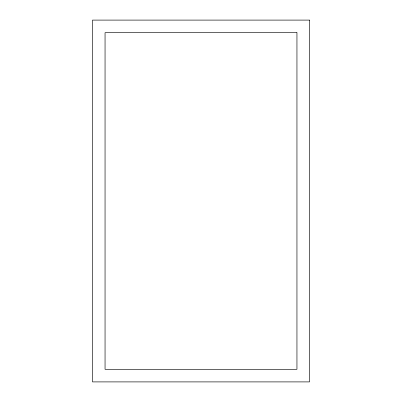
<?xml version="1.0" encoding="UTF-8"?>
<svg xmlns="http://www.w3.org/2000/svg" width="402" height="402" viewBox="0 0 402 402"><rect width="100%" height="100%" fill="white"/><g stroke="black" fill="none" stroke-linecap="round" stroke-linejoin="round"><path stroke-width="0.6" d="M309.54 20.1L92.46 20.1L92.46 381.9L309.54 381.9L309.54 20.1M296.947 32.693L105.053 32.693L105.053 369.307L296.947 369.307L296.947 32.693"/></g></svg>
